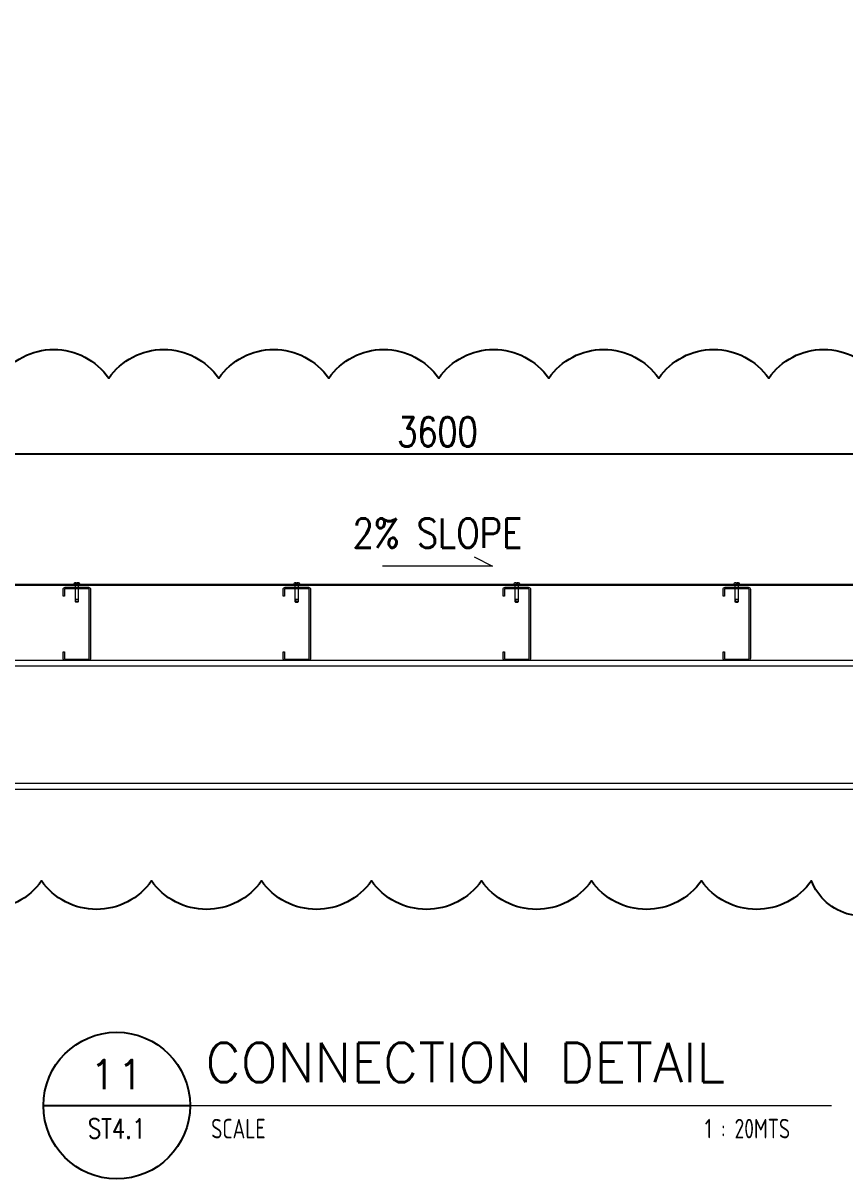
# Model space of a CAD drawing. Header units: millimetres. Extents: x -14320 to 437400, y -59080 to 73710.
# Drawn here: x 24455 to 26697, y -5224 to -2070 of the extents above; entities that cross this region are included whole.
import ezdxf
from ezdxf.enums import TextEntityAlignment as Align

# ---------------------------------------------------------------- set-up
doc = ezdxf.new("R2010")
doc.units = ezdxf.units.MM
doc.header["$LTSCALE"] = 10
doc.header["$MEASUREMENT"] = 0
doc.linetypes.add('CENTER2', pattern=[1.125, 0.75, -0.125, 0.125, -0.125])
doc.linetypes.add('HIDDEN', pattern=[0.375, 0.25, -0.125])
for name, color, linetype in [('A-ANNO_DIM', 1, 'Continuous'), ('A_LINE', 1, 'Continuous'), ('TARGET-MAIN', 1, 'Continuous')]:
    doc.layers.add(name, color=color, linetype=linetype)
for name, color, linetype, lineweight in [('BOLT', 33, 'Continuous', 20), ('CEE STEEL PURLINS', 46, 'Continuous', 15), ('GUTTER', 1, 'Continuous', 15), ('HATCH 000', 251, 'Continuous', 5), ('REVCLOUD', 6, 'Continuous', 25), ('S-Anno-Text', 52, 'Continuous', 15), ('S-BEAM-IDEN', 2, 'Continuous', 9), ('S-DETL-LN03', 3, 'Continuous', 9), ('S_GRID LINES', 252, 'Continuous', 5)]:
    doc.layers.add(name, color=color, linetype=linetype, lineweight=lineweight)
doc.styles.add('1', font='simplex.shx', dxfattribs={"width": 0.85, "height": 40})
doc.styles.add('ARCHITEXT', font='architxt.shx', dxfattribs={"width": 0.85})
doc.styles.add('ROMANS', font='romans.shx', dxfattribs={"width": 0.8, "height": 80})
doc.styles.add('SIMPLEX', font='SIMPLEX.shx', dxfattribs={"width": 1.1})
doc.dimstyles.new('DDIM 20', dxfattribs={"dimtxt": 80, "dimasz": 0.5, "dimexe": 10, "dimexo": 10, "dimgap": 20, "dimtad": 1, "dimdec": 0, "dimrnd": 1, "dimdsep": 46, "dimtxsty": 'ROMANS', "dimblk1": 'ESCADIM_ARW', "dimblk2": 'ESCADIM_ARW', "dimsah": 1, "dimcen": 5, "dimclrd": 1, "dimclre": 1, "dimclrt": 52, "dimadec": 0, "dimazin": 0, "dimtfac": 1, "dimtdec": 0, "dimtofl": 0, "dimtmove": 0, "dimatfit": 3, "dimldrblk": 'ESCADIM_ARW', "dimfxl": 1, "dimtolj": 1, "dimtzin": 0, "dimarcsym": 0})

# ---------------------------------------------------------------- blocks, each defined once
blk = doc.blocks.new('TARGET-DWGLABEL')
at = {"layer": 'TARGET-MAIN'}
blk.add_line((-7.5, 0), (7.5, 0), dxfattribs=at)
blk.add_circle((0, 0), 7.5, dxfattribs=at)
at = {"layer": 'TARGET-MAIN', "color": 2, "style": 'ARCHITEXT', "width": 0.85}
blk.add_text('SCALE', height=2, dxfattribs=at).set_placement((9.66, -2.36), align=Align.MIDDLE_LEFT)
at = {"layer": 'TARGET-MAIN', "color": 6, "style": 'ARCHITEXT', "width": 0.85}
blk.add_attdef('DRAWING_TITLE', text='', height=5, dxfattribs=at).set_placement((9.08, 4.41), align=Align.MIDDLE_LEFT)
at = {"layer": 'TARGET-MAIN', "color": 4, "style": 'ARCHITEXT', "width": 0.85}
blk.add_attdef('DWG_NO.', text='', height=3, dxfattribs=at).set_placement((0, 3.17), align=Align.MIDDLE_CENTER)
at = {"layer": 'TARGET-MAIN', "color": 3, "style": 'ARCHITEXT', "width": 0.85}
blk.add_attdef('SHT_NO.', text='', height=2, dxfattribs=at).set_placement((-0.02, -2.36), align=Align.MIDDLE_CENTER)
at = {"layer": 'TARGET-MAIN', "color": 2, "style": 'ARCHITEXT', "width": 0.85}
blk.add_attdef('SCALE', text='', height=2, dxfattribs=at).set_placement((69.6, -2.36), align=Align.MIDDLE_RIGHT)
blk = doc.blocks.new('ESCADIM_ARW')
at = {"color": 9}
blk.add_line((75, 0), (-75, 0), dxfattribs=at)
blk.add_circle((0, 0), 37.5, dxfattribs=at)
blk = doc.blocks.new('*D307')
at = {"layer": 'A-ANNO_DIM', "color": 1, "lineweight": -2, "transparency": 16777216}
for p, q in [((23785.4, -3491.4), (23785.4, -3235.7)), ((23785.9, -3245.7), (27384.9, -3245.7)), ((27385.4, -3483.4), (27385.4, -3235.7))]:
    blk.add_line(p, q, dxfattribs=at)
at = {"layer": 'Defpoints', "color": 0, "transparency": 16777216}
for p in [(27385.4, -3245.7), (27385.4, -3493.4), (23785.4, -3501.4)]:
    blk.add_point(p, dxfattribs=at)
at = {"layer": 'A-ANNO_DIM', "color": 1, "lineweight": -2, "transparency": 16777216, "xscale": 0.5, "yscale": 0.5, "zscale": 0.5, "rotation": 180}
blk.add_blockref('ESCADIM_ARW', (23785.4, -3245.7), dxfattribs=at)
at = {"layer": 'A-ANNO_DIM', "color": 1, "lineweight": -2, "transparency": 16777216, "xscale": 0.5, "yscale": 0.5, "zscale": 0.5}
blk.add_blockref('ESCADIM_ARW', (27385.4, -3245.7), dxfattribs=at)
at = {"layer": 'A-ANNO_DIM', "color": 52, "transparency": 16777216, "insert": (25585.4, -3185.7), "char_height": 80, "attachment_point": 5, "style": 'ROMANS'}
blk.add_mtext('\\A1;3600', dxfattribs=at)

msp = doc.modelspace()

# ---------------------------------------------------------------- hatches: boundary and pattern name
at = {"layer": 'HATCH 000'}
h = msp.add_hatch(color=33, dxfattribs=at)
edge = h.paths.add_edge_path()
edge.add_line((24564.1, -3633.8), (24564.1, -3615.8))
edge.add_arc((24570.1, -3615.8), 6, 89.9962, 179.9962, ccw=False)
edge.add_line((24570.1, -3609.8), (24633.1, -3609.8))
edge.add_arc((24633.1, -3615.8), 6, -0.0038, 89.9962, ccw=False)
edge.add_line((24639.1, -3615.8), (24639.1, -3803.9))
edge.add_arc((24633.1, -3803.9), 6, 269.9962, 359.9962, ccw=False)
edge.add_line((24633.1, -3809.9), (24570.1, -3809.9))
edge.add_arc((24570.1, -3803.9), 6, 179.9962, 269.9962, ccw=False)
edge.add_line((24564.1, -3803.9), (24564.1, -3785.9))
edge.add_line((24564.1, -3785.9), (24568.1, -3785.9))
edge.add_line((24568.1, -3785.9), (24568.1, -3803.9))
edge.add_arc((24570.1, -3803.9), 2, 179.9962, 269.9962)
edge.add_line((24570.1, -3805.9), (24633.1, -3805.9))
edge.add_arc((24633.1, -3803.9), 2, 269.9962, 359.9962)
edge.add_line((24635.1, -3803.9), (24635.1, -3615.8))
edge.add_arc((24633.1, -3615.8), 2, 359.9962, 449.9962)
edge.add_line((24633.1, -3613.8), (24570.1, -3613.8))
edge.add_arc((24570.1, -3615.8), 2, 89.9962, 179.9962)
edge.add_line((24568.1, -3615.8), (24568.1, -3633.8))
edge.add_line((24568.1, -3633.8), (24564.1, -3633.8))
h = msp.add_hatch(color=33, dxfattribs=at)
edge = h.paths.add_edge_path()
edge.add_line((25164.1, -3633.8), (25164.1, -3615.8))
edge.add_arc((25170.1, -3615.8), 6, 89.9962, 179.9962, ccw=False)
edge.add_line((25170.1, -3609.8), (25233.1, -3609.8))
edge.add_arc((25233.1, -3615.8), 6, -0.0038, 89.9962, ccw=False)
edge.add_line((25239.1, -3615.8), (25239.1, -3803.9))
edge.add_arc((25233.1, -3803.9), 6, 269.9962, 359.9962, ccw=False)
edge.add_line((25233.1, -3809.9), (25170.1, -3809.9))
edge.add_arc((25170.1, -3803.9), 6, 179.9962, 269.9962, ccw=False)
edge.add_line((25164.1, -3803.9), (25164.1, -3785.9))
edge.add_line((25164.1, -3785.9), (25168.1, -3785.9))
edge.add_line((25168.1, -3785.9), (25168.1, -3803.9))
edge.add_arc((25170.1, -3803.9), 2, 179.9962, 269.9962)
edge.add_line((25170.1, -3805.9), (25233.1, -3805.9))
edge.add_arc((25233.1, -3803.9), 2, 269.9962, 359.9962)
edge.add_line((25235.1, -3803.9), (25235.1, -3615.8))
edge.add_arc((25233.1, -3615.8), 2, 359.9962, 449.9962)
edge.add_line((25233.1, -3613.8), (25170.1, -3613.8))
edge.add_arc((25170.1, -3615.8), 2, 89.9962, 179.9962)
edge.add_line((25168.1, -3615.8), (25168.1, -3633.8))
edge.add_line((25168.1, -3633.8), (25164.1, -3633.8))
h = msp.add_hatch(color=33, dxfattribs=at)
edge = h.paths.add_edge_path()
edge.add_line((25764.1, -3633.8), (25764.1, -3615.8))
edge.add_arc((25770.1, -3615.8), 6, 89.9962, 179.9962, ccw=False)
edge.add_line((25770.1, -3609.8), (25833.1, -3609.8))
edge.add_arc((25833.1, -3615.8), 6, -0.0038, 89.9962, ccw=False)
edge.add_line((25839.1, -3615.8), (25839.1, -3803.9))
edge.add_arc((25833.1, -3803.9), 6, 269.9962, 359.9962, ccw=False)
edge.add_line((25833.1, -3809.9), (25770.1, -3809.9))
edge.add_arc((25770.1, -3803.9), 6, 179.9962, 269.9962, ccw=False)
edge.add_line((25764.1, -3803.9), (25764.1, -3785.9))
edge.add_line((25764.1, -3785.9), (25768.1, -3785.9))
edge.add_line((25768.1, -3785.9), (25768.1, -3803.9))
edge.add_arc((25770.1, -3803.9), 2, 179.9962, 269.9962)
edge.add_line((25770.1, -3805.9), (25833.1, -3805.9))
edge.add_arc((25833.1, -3803.9), 2, 269.9962, 359.9962)
edge.add_line((25835.1, -3803.9), (25835.1, -3615.8))
edge.add_arc((25833.1, -3615.8), 2, 359.9962, 449.9962)
edge.add_line((25833.1, -3613.8), (25770.1, -3613.8))
edge.add_arc((25770.1, -3615.8), 2, 89.9962, 179.9962)
edge.add_line((25768.1, -3615.8), (25768.1, -3633.8))
edge.add_line((25768.1, -3633.8), (25764.1, -3633.8))
h = msp.add_hatch(color=33, dxfattribs=at)
edge = h.paths.add_edge_path()
edge.add_line((26364.1, -3633.8), (26364.1, -3615.8))
edge.add_arc((26370.1, -3615.8), 6, 89.9962, 179.9962, ccw=False)
edge.add_line((26370.1, -3609.8), (26433.1, -3609.8))
edge.add_arc((26433.1, -3615.8), 6, -0.0038, 89.9962, ccw=False)
edge.add_line((26439.1, -3615.8), (26439.1, -3803.9))
edge.add_arc((26433.1, -3803.9), 6, 269.9962, 359.9962, ccw=False)
edge.add_line((26433.1, -3809.9), (26370.1, -3809.9))
edge.add_arc((26370.1, -3803.9), 6, 179.9962, 269.9962, ccw=False)
edge.add_line((26364.1, -3803.9), (26364.1, -3785.9))
edge.add_line((26364.1, -3785.9), (26368.1, -3785.9))
edge.add_line((26368.1, -3785.9), (26368.1, -3803.9))
edge.add_arc((26370.1, -3803.9), 2, 179.9962, 269.9962)
edge.add_line((26370.1, -3805.9), (26433.1, -3805.9))
edge.add_arc((26433.1, -3803.9), 2, 269.9962, 359.9962)
edge.add_line((26435.1, -3803.9), (26435.1, -3615.8))
edge.add_arc((26433.1, -3615.8), 2, 359.9962, 449.9962)
edge.add_line((26433.1, -3613.8), (26370.1, -3613.8))
edge.add_arc((26370.1, -3615.8), 2, 89.9962, 179.9962)
edge.add_line((26368.1, -3615.8), (26368.1, -3633.8))
edge.add_line((26368.1, -3633.8), (26364.1, -3633.8))

# ---------------------------------------------------------------- linework, layer by layer
at = {"layer": 'A_LINE', "color": 1, "lineweight": 13}
msp.add_line((24510.5, -5024), (26660.3, -5024), dxfattribs=at)
at = {"layer": 'BOLT', "color": 253}
for p, q in [((24593.7, -3600.8), (24593.7, -3600.1)), ((24593.7, -3600.8), (24609.5, -3600.8)), ((24600.8, -3597.3), (24596.5, -3597.3)), ((24597.6, -3649.8), (24597.6, -3601.6)), ((24600.8, -3599.9), (24600.8, -3597.3)), ((24602.5, -3599.9), (24600.8, -3599.9)), ((24602.5, -3597.3), (24602.5, -3599.9)), ((24606.7, -3597.3), (24602.5, -3597.3)), ((24605.6, -3601.6), (24605.6, -3649.8)), ((24609.5, -3600.8), (24609.5, -3600.1)), ((25193.7, -3600.9), (25193.7, -3600.2)), ((25193.7, -3600.9), (25209.5, -3600.9)), ((25200.8, -3597.4), (25196.5, -3597.4)), ((25197.6, -3649.9), (25197.6, -3601.6)), ((25200.8, -3599.9), (25200.8, -3597.4)), ((25202.5, -3599.9), (25200.8, -3599.9)), ((25202.5, -3597.4), (25202.5, -3599.9)), ((25206.7, -3597.4), (25202.5, -3597.4)), ((25205.6, -3601.6), (25205.6, -3649.9)), ((25209.5, -3600.9), (25209.5, -3600.2)), ((25793.7, -3600.9), (25793.7, -3600.2)), ((25793.7, -3600.9), (25809.5, -3600.9)), ((25800.8, -3597.4), (25796.5, -3597.4)), ((25797.6, -3649.9), (25797.6, -3601.6)), ((25800.8, -3600), (25800.8, -3597.4)), ((25802.5, -3600), (25800.8, -3600)), ((25802.5, -3597.4), (25802.5, -3600)), ((25806.7, -3597.4), (25802.5, -3597.4)), ((25805.6, -3601.6), (25805.6, -3649.9)), ((25809.5, -3600.9), (25809.5, -3600.2)), ((26393.7, -3600.9), (26393.7, -3600.2)), ((26393.7, -3600.9), (26409.5, -3600.9)), ((26400.8, -3597.4), (26396.5, -3597.4)), ((26397.6, -3649.9), (26397.6, -3601.7)), ((26400.8, -3600), (26400.8, -3597.4)), ((26402.5, -3600), (26400.8, -3600)), ((26402.5, -3597.4), (26402.5, -3600)), ((26406.7, -3597.4), (26402.5, -3597.4)), ((26405.6, -3601.7), (26405.6, -3649.9)), ((26409.5, -3600.9), (26409.5, -3600.2)), ((24605.6, -3642.8), (24597.6, -3642.8)), ((24605.6, -3649.8), (24597.6, -3649.8)), ((24598.6, -3650.8), (24597.6, -3649.8)), ((24604.6, -3650.8), (24598.6, -3650.8)), ((24605.6, -3649.8), (24604.6, -3650.8)), ((25205.6, -3642.9), (25197.6, -3642.9)), ((25205.6, -3649.9), (25197.6, -3649.9)), ((25198.6, -3650.9), (25197.6, -3649.9)), ((25204.6, -3650.9), (25198.6, -3650.9)), ((25205.6, -3649.9), (25204.6, -3650.9)), ((25805.6, -3642.9), (25797.6, -3642.9)), ((25805.6, -3649.9), (25797.6, -3649.9)), ((25798.6, -3650.9), (25797.6, -3649.9)), ((25804.6, -3650.9), (25798.6, -3650.9)), ((25805.6, -3649.9), (25804.6, -3650.9)), ((26405.6, -3642.9), (26397.6, -3642.9)), ((26405.6, -3649.9), (26397.6, -3649.9)), ((26398.6, -3650.9), (26397.6, -3649.9)), ((26404.6, -3650.9), (26398.6, -3650.9)), ((26405.6, -3649.9), (26404.6, -3650.9))]:
    msp.add_line(p, q, dxfattribs=at)
at = {"layer": 'BOLT', "color": 253, "linetype": 'HIDDEN'}
for p, q in [((24598.6, -3642.8), (24598.6, -3649.8)), ((24604.6, -3642.8), (24604.6, -3649.8)), ((25198.6, -3642.9), (25198.6, -3649.9)), ((25204.6, -3642.9), (25204.6, -3649.9)), ((25798.6, -3642.9), (25798.6, -3649.9)), ((25804.6, -3642.9), (25804.6, -3649.9)), ((26398.6, -3642.9), (26398.6, -3649.9)), ((26404.6, -3642.9), (26404.6, -3649.9))]:
    msp.add_line(p, q, dxfattribs=at)
at = {"layer": 'BOLT', "color": 253}
for centre, radius, start, end in [((24596.5, -3600.1), 2.8, 90.0527, 179.951), ((24596.9, -3601.6), 0.766, 9.4861, 89.7091), ((24606.4, -3601.6), 0.766, 90.2898, 170.5137), ((24606.7, -3600.1), 2.8, 0.0484, 89.947), ((25196.5, -3600.2), 2.8, 90.0527, 179.951), ((25196.9, -3601.6), 0.766, 9.4861, 89.7091), ((25206.4, -3601.6), 0.766, 90.2898, 170.5137), ((25206.7, -3600.2), 2.8, 0.0484, 89.947), ((25796.5, -3600.2), 2.8, 90.0527, 179.951), ((25796.9, -3601.7), 0.766, 9.4861, 89.7091), ((25806.4, -3601.7), 0.766, 90.2898, 170.5137), ((25806.7, -3600.2), 2.8, 0.0484, 89.947), ((26396.5, -3600.2), 2.8, 90.0527, 179.951), ((26396.9, -3601.7), 0.766, 9.4861, 89.7091), ((26406.4, -3601.7), 0.766, 90.2898, 170.5137), ((26406.7, -3600.2), 2.8, 0.0484, 89.947)]:
    msp.add_arc(centre, radius, start, end, dxfattribs=at)
at = {"layer": 'CEE STEEL PURLINS'}
for points in [[(24564.1, -3633.8), (24564.1, -3615.8, -0.414214), (24570.1, -3609.8), (24633.1, -3609.8, -0.414214), (24639.1, -3615.8), (24639.1, -3803.9, -0.414214), (24633.1, -3809.9), (24570.1, -3809.9, -0.414214), (24564.1, -3803.9), (24564.1, -3785.9), (24568.1, -3785.9), (24568.1, -3803.9, 0.414214), (24570.1, -3805.9), (24633.1, -3805.9, 0.414214), (24635.1, -3803.9), (24635.1, -3615.8, 0.414214), (24633.1, -3613.8), (24570.1, -3613.8, 0.414214), (24568.1, -3615.8), (24568.1, -3633.8), (24564.1, -3633.8)], [(25164.1, -3633.8), (25164.1, -3615.8, -0.414214), (25170.1, -3609.8), (25233.1, -3609.8, -0.414214), (25239.1, -3615.8), (25239.1, -3803.9, -0.414214), (25233.1, -3809.9), (25170.1, -3809.9, -0.414214), (25164.1, -3803.9), (25164.1, -3785.9), (25168.1, -3785.9), (25168.1, -3803.9, 0.414214), (25170.1, -3805.9), (25233.1, -3805.9, 0.414214), (25235.1, -3803.9), (25235.1, -3615.8, 0.414214), (25233.1, -3613.8), (25170.1, -3613.8, 0.414214), (25168.1, -3615.8), (25168.1, -3633.8), (25164.1, -3633.8)], [(25764.1, -3633.8), (25764.1, -3615.8, -0.414214), (25770.1, -3609.8), (25833.1, -3609.8, -0.414214), (25839.1, -3615.8), (25839.1, -3803.9, -0.414214), (25833.1, -3809.9), (25770.1, -3809.9, -0.414214), (25764.1, -3803.9), (25764.1, -3785.9), (25768.1, -3785.9), (25768.1, -3803.9, 0.414214), (25770.1, -3805.9), (25833.1, -3805.9, 0.414214), (25835.1, -3803.9), (25835.1, -3615.8, 0.414214), (25833.1, -3613.8), (25770.1, -3613.8, 0.414214), (25768.1, -3615.8), (25768.1, -3633.8), (25764.1, -3633.8)], [(26364.1, -3633.8), (26364.1, -3615.8, -0.414214), (26370.1, -3609.8), (26433.1, -3609.8, -0.414214), (26439.1, -3615.8), (26439.1, -3803.9, -0.414214), (26433.1, -3809.9), (26370.1, -3809.9, -0.414214), (26364.1, -3803.9), (26364.1, -3785.9), (26368.1, -3785.9), (26368.1, -3803.9, 0.414214), (26370.1, -3805.9), (26433.1, -3805.9, 0.414214), (26435.1, -3803.9), (26435.1, -3615.8, 0.414214), (26433.1, -3613.8), (26370.1, -3613.8, 0.414214), (26368.1, -3615.8), (26368.1, -3633.8), (26364.1, -3633.8)]]:
    msp.add_lwpolyline(points, format="xyb", dxfattribs=at)
at = {"layer": 'GUTTER'}
msp.add_lwpolyline([(23603, -3603.4), (23603, -3503.4), (23967.8, -3503.4), (23967.8, -3603.8), (27010.4, -3603.8), (27010.4, -3778.9), (27035.4, -3803.9), (27235.4, -3803.9), (27304.4, -3734.9), (27304.4, -3262.6), (27322.1, -3244.9), (27320.7, -3243.5), (27302.4, -3261.8), (27302.4, -3734.1), (27234.6, -3801.9), (27036.2, -3801.9), (27012.4, -3778.1), (27012.4, -3601.8), (23969.8, -3601.8), (23969.8, -3501.4), (23601, -3501.4), (23601, -3603.4), (23603, -3603.4)], dxfattribs=at)
at = {"layer": 'REVCLOUD', "ltscale": 0.05}
for points in [[(24388.8, -3039, -0.520567), (24688.8, -3039, -0.520567), (24988.8, -3039, -0.520567), (25288.8, -3039, -0.520567), (25588.8, -3039, -0.520567), (25888.8, -3039, -0.520567), (26188.8, -3039, -0.520567), (26488.8, -3039, -0.520567), (26788.8, -3039, -0.520567), (26924, -2874.3, -0.520567), (26924, -2574.3, -0.520567), (26924, -2274.3, -0.520567), (26924, -2070.5, -0.520567)], [(28220.7, -4895.2, -0.520567), (27920.7, -4895.2, -0.520567), (27620.7, -4895.2, -0.520567), (27320.7, -4895.2, -0.520567), (27020.7, -4895.2, -0.520567), (26846.5, -4769.5, -0.520567), (26846.5, -4469.5, -0.520567), (26605.3, -4410.6, -0.520567), (26305.3, -4410.6, -0.520567), (26005.3, -4410.6, -0.520567), (25705.3, -4410.6, -0.520567), (25405.3, -4410.6, -0.520567), (25105.3, -4410.6, -0.520567), (24805.3, -4410.6, -0.520567), (24505.3, -4410.6, -0.520567), (24205.3, -4410.6, -0.520567)]]:
    msp.add_lwpolyline(points, format="xyb", dxfattribs=at)
at = {"layer": 'S-BEAM-IDEN'}
msp.add_lwpolyline([(25685.4, -3526.8), (25735.4, -3551.8), (25435.4, -3551.8)], dxfattribs=at)
at = {"layer": 'S-DETL-LN03'}
for p, q in [((27073.4, -3825), (23973.8, -3825)), ((27073.4, -4145.1), (23973.8, -4145.1))]:
    msp.add_line(p, q, dxfattribs=at)
for points in [[(27073.4, -3834.1), (27073.4, -3809.9), (23973.8, -3809.9), (23973.8, -3834.1)], [(23973.8, -4136), (23973.8, -4160.2), (27073.4, -4160.2), (27073.4, -4136)]]:
    msp.add_lwpolyline(points, dxfattribs=at)
at = {"layer": 'S_GRID LINES', "linetype": 'CENTER2', "ltscale": 15}
msp.add_line((28065.5, -3809.9), (23584, -3809.9), dxfattribs=at)

# ---------------------------------------------------------------- block references
at = {"layer": 'TARGET-MAIN', "color": 1, "lineweight": 13}
ref = msp.add_blockref('TARGET-DWGLABEL', (24710.5, -5024), dxfattribs=dict(at, xscale=26.66666666666666, yscale=26.66666666666666, zscale=26.66666666666666))
ref.add_attrib('DWG_NO.', '11', dxfattribs={"color": 4, "height": 80, "style": 'SIMPLEX', "width": 1.1}).set_placement((24710.5, -4939.4), align=Align.MIDDLE_CENTER)
ref.add_attrib('SHT_NO.', 'ST4.1', dxfattribs={"color": 3, "height": 53.33, "style": 'SIMPLEX', "width": 0.8}).set_placement((24710.1, -5086.8), align=Align.MIDDLE_CENTER)
ref.add_attrib('DRAWING_TITLE', 'CONNECTION DETAIL', dxfattribs={"color": 5, "height": 106.667, "style": 'SIMPLEX'}).set_placement((24952.6, -4906.5), align=Align.MIDDLE_LEFT)
ref.add_attrib('SCALE', '1 : 20MTS', dxfattribs={"color": 2, "height": 53.33, "style": 'ARCHITEXT', "width": 0.85}).set_placement((26547.1, -5086.8), align=Align.MIDDLE_RIGHT)

# ---------------------------------------------------------------- texts
at = {"layer": 'S-Anno-Text', "insert": (25585.4, -3501.8), "char_height": 80, "width": 1137.372, "attachment_point": 8, "style": '1'}
msp.add_mtext('2% SLOPE', dxfattribs=at)

# ---------------------------------------------------------------- dimensions: what is measured, and where the dimension line sits
at = {"layer": 'A-ANNO_DIM'}
dim = msp.add_linear_dim(base=(27385.4, -3245.7), p1=(23785.4, -3501.4), p2=(27385.4, -3493.4), dimstyle='DDIM 20', dxfattribs=at)
dim.commit()
dim.dimension.update_dxf_attribs({"geometry": '*D307', "text_midpoint": (25585.4, -3185.7)})

doc.saveas('drawing.dxf')
